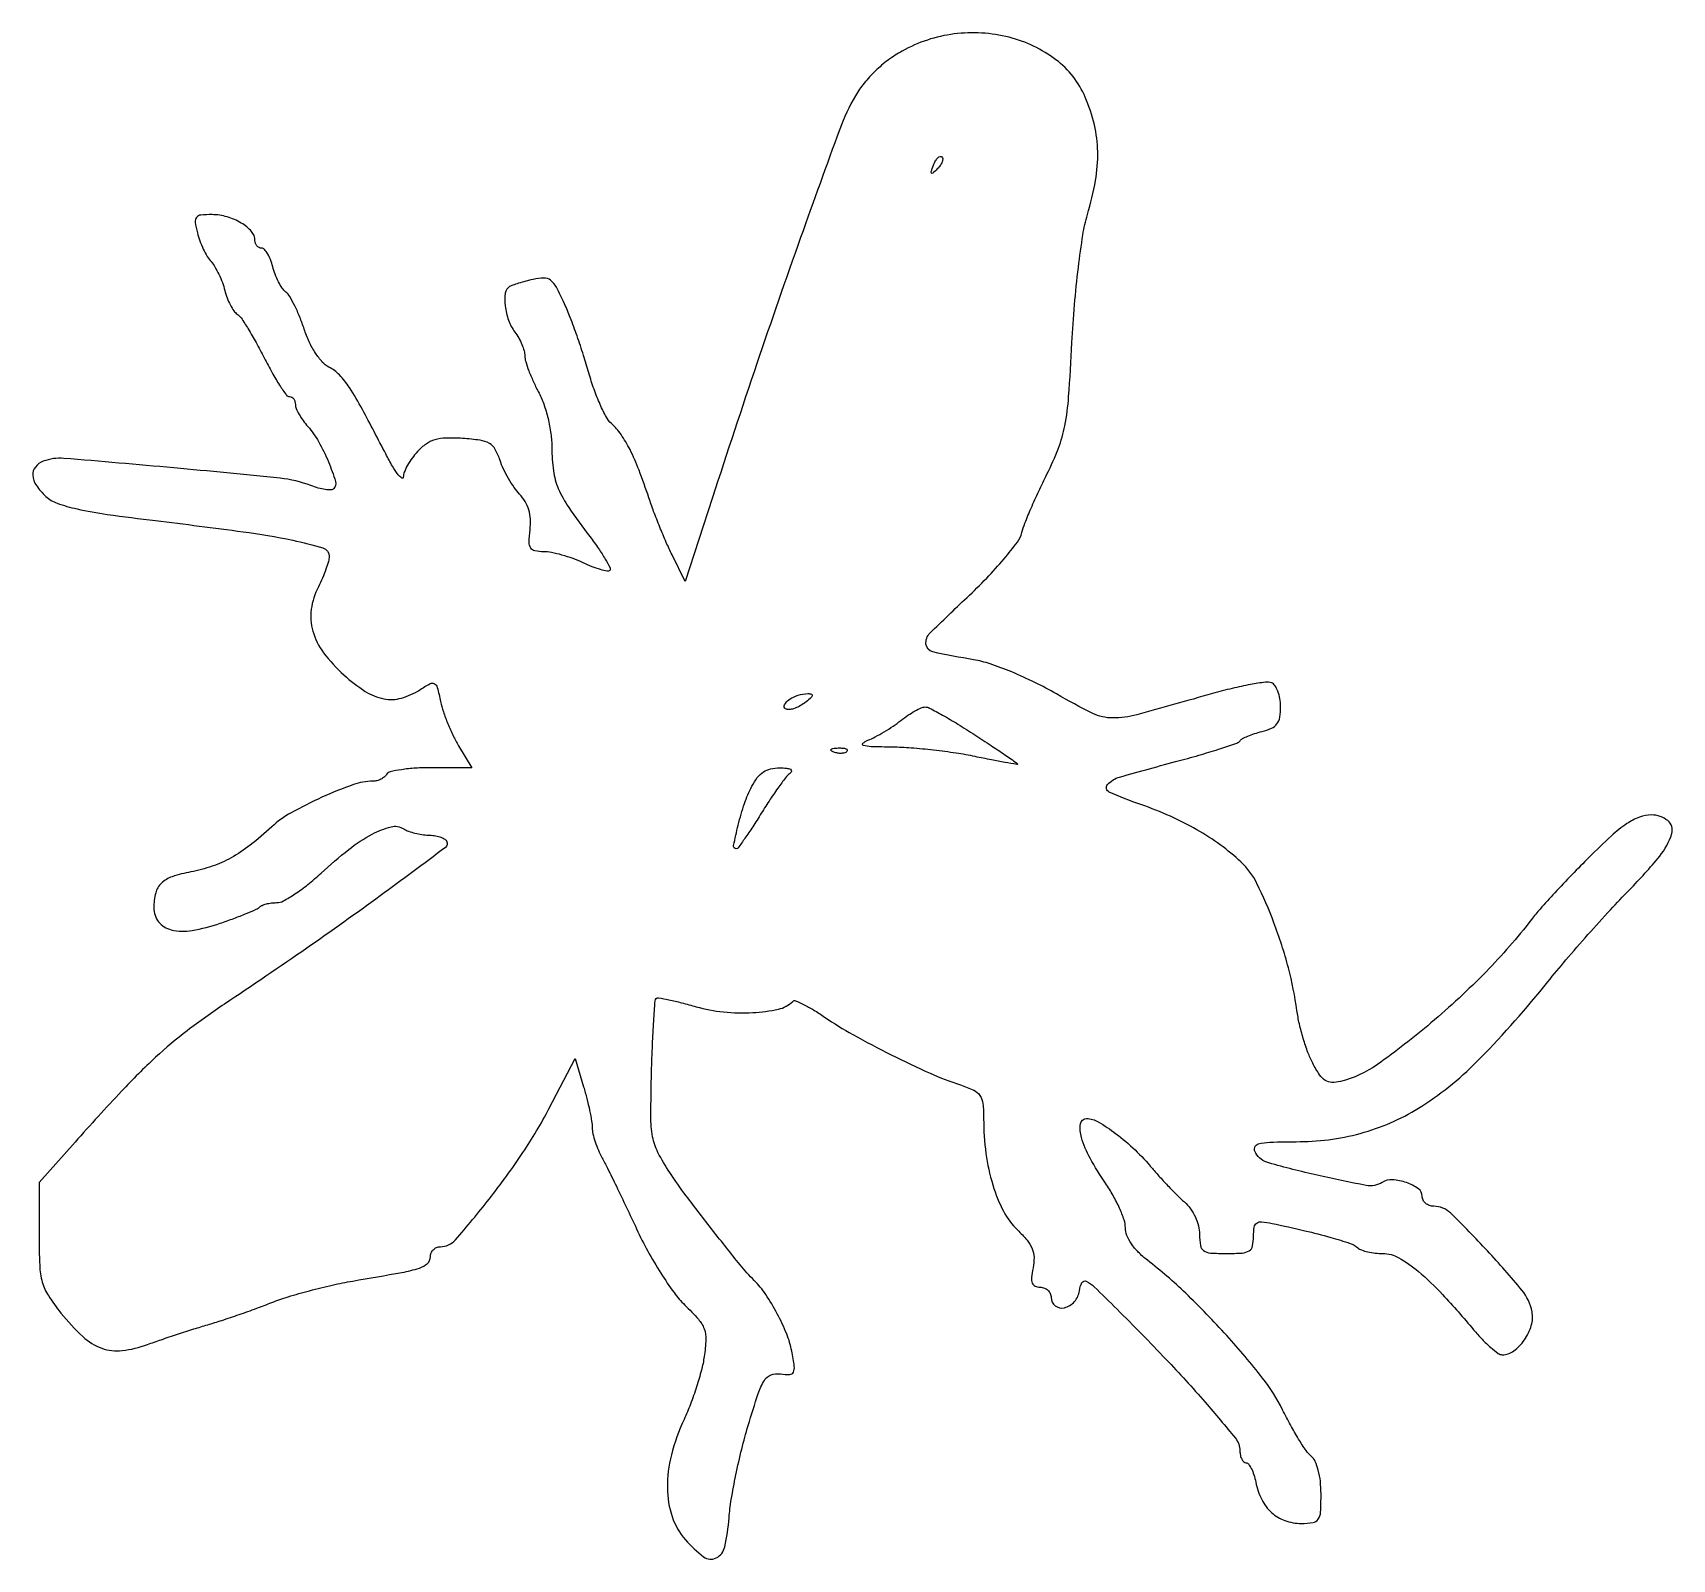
# Model space of a CAD drawing. Extents: x 0 to 243, y 1 to 227.
import ezdxf

# ---------------------------------------------------------------- set-up
doc = ezdxf.new("R2010")
doc.units = 0

msp = doc.modelspace()

# ---------------------------------------------------------------- linework, layer by layer
for points in [[(128.926705, 224.214923, 0.033216), (126.870436, 222.883696, 0.030492), (124.945617, 221.256126, 0.031157), (123.27748, 219.449703, 0.03971), (121.99024, 217.58399, 0.043317), (119.66513, 212.61924, 0.002426), (113.872962, 196.580178, 0.003845), (107.389555, 177.896726, 0.003252), (100.814598, 158.04391), (96.779046, 145.587821), (94.822178, 149.54391, -0.011721), (93.96556, 151.382935, -0.006532), (93.004504, 153.659774, -0.006512), (92.091882, 155.989707, -0.010488), (91.382291, 158, 0.011373), (89.920423, 162.118271, 0.025809), (88.587248, 165.140485, 0.034133), (87.262415, 167.374409, 0.058528), (85.835345, 169, -0.085709), (85.086339, 169.952472, -0.018965), (84.166061, 171.821875, -0.019181), (83.255851, 174.093009, -0.017438), (82.490277, 176.5, 0.009544), (81.705677, 179.108664, 0.006878), (80.735035, 181.989306, 0.00695), (79.735841, 184.704159, 0.014926), (78.874715, 186.761468, 0.015257), (77.668653, 189.215622, 0.106308), (76.813348, 190.232919, 0.170024), (75.803845, 190.57087, 0.055234), (74.219782, 190.37321, 0.00762), (73.123515, 190.093597, 0.00857), (72.078624, 189.790743, 0.007967), (71.199493, 189.504098, 0.045065), (70.75, 189.302725, 0.236144), (70.103119, 188.348498, 0.061921), (70.087375, 186.444995, 0.057051), (70.586248, 184.308509, 0.076195), (71.531803, 182.55887, -0.034063), (72.093771, 181.700113, -0.028926), (72.568717, 180.725679, -0.029949), (72.897181, 179.784592, -0.069091), (73, 179.044061, 0.073461), (73.124311, 178.202523, 0.0168), (73.5875, 176.836502, 0.017024), (74.234414, 175.282876, 0.015853), (75, 173.738815, -0.038254), (75.796219, 171.934263, -0.025664), (76.436413, 169.771163, -0.025404), (76.859549, 167.517996, -0.033722), (77, 165.437883, 0.033918), (77.233656, 161.997391, 0.067227), (77.961418, 159.366476, 0.05003), (79.509453, 156.560227, 0.011974), (82.641217, 152.247052, -0.011679), (83.922357, 150.484807, -0.018793), (84.920607, 148.919404, -0.013303), (85.634222, 147.62391, -0.326482), (85.574748, 147.241414, -0.249165), (85.202229, 147.127399, -0.021849), (84.209754, 147.365086, -0.024592), (82.988016, 147.780732, -0.016493), (81.634628, 148.369091, 0.02333), (80.142923, 148.993479, 0.019306), (78.502894, 149.52092, 0.019734), (76.959253, 149.887386, 0.048444), (75.799672, 150, -0.047167), (74.492668, 150.123569, -0.209139), (73.870357, 150.550102, -0.148105), (73.639606, 151.405367, -0.020807), (73.772937, 153.25, 0.041763), (73.820487, 154.819512, 0.057924), (73.584106, 156.205647, 0.061492), (73.052668, 157.436944, 0.055965), (72.223599, 158.54561, -0.036604), (71.416763, 159.541857, -0.020485), (70.579357, 160.858174, -0.020348), (69.838009, 162.265161, -0.031028), (69.323294, 163.54561, 0.047075), (68.605257, 165.178618, 0.134072), (67.743677, 166.058495, 0.09776), (66.384015, 166.530984, 0.018488), (63.758533, 166.80125, 0.021949), (61.317623, 166.854268, 0.065242), (59.666879, 166.600604, 0.082627), (58.362953, 165.974509, 0.052107), (57.086702, 164.862689, 0.030942), (56.287249, 163.890412, 0.030478), (55.609502, 162.822149, 0.031971), (55.134738, 161.814994, 0.092517), (54.988197, 161.061439, -0.595132), (54.747129, 160.932988, -0.085211), (54.220738, 161.427423, -0.030381), (53.387328, 162.683148, -0.01204), (52.392146, 164.5, 0.003492), (48.925444, 171.094056, 0.022375), (47.000116, 174.337188, 0.04588), (45.511616, 176.207586, 0.082954), (43.947483, 177.37552, -0.092649), (42.981929, 178.125859, -0.037536), (41.96876, 179.457613, -0.034381), (41.034491, 181.141306, -0.030762), (40.299954, 183, 0.016921), (39.647, 184.796088, 0.019084), (38.897252, 186.471875, 0.018679), (38.157484, 187.838306, 0.091025), (37.582835, 188.5, -0.076277), (37.054283, 189.073773, -0.028886), (36.497801, 190.014063, -0.027799), (36.000809, 191.123851, -0.03037), (35.646592, 192.25, 0.031577), (35.312597, 193.302977, 0.043604), (34.874872, 194.192187, 0.05092), (34.40497, 194.815026, 0.208625), (33.980948, 195, -0.11544), (33.60677, 195.087557, -0.10044), (33.288153, 195.334804, -0.093391), (33.074304, 195.704508, -0.084745), (33, 196.139757, 0.183797), (32.492998, 197.472407, 0.075582), (30.981592, 198.72707, 0.065706), (28.886041, 199.639713, 0.067199), (26.641592, 199.968197, 0.023743), (24.975914, 199.907622, 0.206039), (24.336034, 199.566138, 0.208324), (24.148075, 198.86917, 0.024309), (24.469503, 197.25, 0.028318), (24.830727, 196.08719, 0.021974), (25.349068, 194.867188, 0.022442), (25.935489, 193.769286, 0.048842), (26.5, 193, -0.049003), (27.06473, 192.229897, -0.022419), (27.651874, 191.129061, -0.021949), (28.171243, 189.904932, -0.028204), (28.533703, 188.737228, 0.029317), (28.881481, 187.625561, 0.029879), (29.35508, 186.56946, 0.031309), (29.876611, 185.707048, 0.097713), (30.361614, 185.237228, -0.100362), (30.952643, 184.658657, -0.01056), (32.009423, 183.027498, -0.012729), (33.18932, 181.005872, -0.009883), (34.372593, 178.75, 0.011413), (35.536968, 176.546573, 0.017236), (36.659101, 174.689063, 0.012137), (37.656408, 173.238083, 0.240574), (38.122593, 173, -0.134089), (38.457186, 172.908627, -0.10046), (38.742262, 172.651745, -0.087269), (38.934092, 172.267489, -0.072359), (39, 171.814451, 0.100655), (39.120609, 171.221402, 0.028373), (39.53996, 170.370725, 0.027377), (40.134629, 169.441878, 0.025823), (40.838162, 168.564451, -0.05346), (42.436863, 166.328215, -0.030183), (43.898855, 163.328479, -0.023402), (44.941074, 160.440637, -0.278092), (44.666667, 159.333333, -0.198715), (44.262387, 159.165696, -0.034897), (43.423893, 159.223648, -0.033142), (42.391495, 159.438338, -0.024385), (41.282065, 159.806054, 0.066501), (36.728311, 160.901169, 0.00312), (20.959571, 162.43489, 0.002075), (4.677216, 163.847964, 0.11268), (1.633456, 163.412838, 0.132662), (0.460465, 162.557248, 0.189624), (0.081471, 161.340775, 0.132396), (0.605788, 159.839666, 0.055425), (2.013348, 158.202191, 0.104339), (3.684276, 157.195817, 0.02928), (6.631945, 156.362138, 0.01918), (11.121526, 155.551068, 0.005236), (18.263348, 154.618092, -0.003613), (31.241178, 152.965552, -0.017285), (38.599945, 151.714133, -0.023376), (43.07264, 150.573222, -0.329807), (44, 149.320235, -0.067868), (43.898317, 148.574567, -0.017361), (43.530793, 147.410328, -0.017362), (43.014115, 146.09855, -0.01683), (42.4027, 144.811842, 0.084462), (41.340423, 141.48101, 0.105854), (41.569, 138.254372, 0.090888), (43.171629, 135.043311, 0.048205), (46.181972, 131.75, 0.039895), (49.357945, 129.314628, 0.095774), (52.096844, 128.209677, 0.116522), (54.704392, 128.312743, 0.077287), (57.443642, 129.555029, -0.020262), (58.954895, 130.459936, -0.259799), (59.590957, 130.453984, -0.20152), (60.019911, 129.895964, -0.012278), (60.516332, 127.805029, 0.028904), (60.925544, 126.305085, 0.015771), (61.590064, 124.516165, 0.01567), (62.382422, 122.734901, 0.023974), (63.189433, 121.25), (65.163119, 118), (59.140576, 118, 0.015474), (56.788539, 117.927193, 0.021898), (54.705608, 117.70625, 0.018931), (53.047695, 117.391999, 0.200639), (52.5, 117, -0.086341), (52.160294, 116.617204, -0.053383), (51.651244, 116.29375, -0.0516), (51.061185, 116.074156, -0.063377), (50.478496, 116, 0.086681), (47.588578, 115.495204, 0.019444), (42.937366, 113.611823, 0.020709), (38.365216, 111.317806, 0.059899), (35.5, 109.245786, -0.020686), (32.304558, 106.530217, -0.038662), (29.477624, 104.654818, -0.043893), (26.656617, 103.39258, -0.037347), (23.502292, 102.559083, 0.033435), (20.719235, 101.846912, 0.11396), (19.12927, 100.884512, 0.139079), (18.297967, 99.443209, 0.060084), (18.015313, 97.225249, 0.171466), (18.732011, 95.152468, 0.169164), (20.595823, 93.97585, 0.100149), (23.679285, 93.888483, 0.038799), (27.840289, 94.945932, 0.006835), (29.878811, 95.667247, 0.009206), (31.702156, 96.379022, 0.006719), (33.20064, 97.019694, 0.092244), (33.68632, 97.352987, -0.100579), (34.062594, 97.602161, -0.033365), (34.694399, 97.80994, -0.031657), (35.443802, 97.952299, -0.031119), (36.209508, 98, 0.125575), (37.215459, 98.256691, 0.021544), (38.917284, 99.283222, 0.022294), (40.853097, 100.695918, 0.018273), (42.792841, 102.368415, -0.020441), (46.89533, 105.874798, -0.043618), (50.382856, 108.155518, -0.060613), (53.174049, 109.241006, -0.206344), (55.059133, 108.942292, 0.052224), (55.767866, 108.591347, 0.026387), (56.720347, 108.293929, 0.025883), (57.746583, 108.087881, 0.034865), (58.690983, 108.015313, -0.035874), (59.568564, 107.946099, -0.040091), (60.394242, 107.752283, -0.043913), (61.058102, 107.472805, -0.133531), (61.412612, 107.141397, -0.389192), (61.224874, 106.15852, -0.001603), (51.567059, 99.019576, -0.006686), (40.692327, 91.256512, -0.004986), (28.5, 82.975533, 0.016756), (22.966522, 79.023756, 0.022982), (18.28665, 75.084907, 0.018175), (13.243831, 70.076916, 0.006311), (6.333587, 62.50736), (1, 56.51472), (1, 48.865498, 0.010521), (1.097499, 44.23241, 0.057347), (1.48821, 41.758676, 0.075654), (2.38765, 39.756633, 0.0261), (4.25, 37.177791, 0.035457), (7.497085, 33.681918, 0.101023), (10.315344, 31.953909, 0.117718), (13.319134, 31.609041, 0.057813), (17.083616, 32.512513, -0.005267), (19.100153, 33.226989, -0.0031), (21.524562, 34.040579, -0.003101), (23.957478, 34.82359, -0.005294), (26, 35.443313, 0.008194), (28.082077, 36.08825, 0.004319), (30.646875, 36.953625, 0.004296), (33.258233, 37.885124, 0.006608), (35.5, 38.740338, -0.020162), (37.911675, 39.586246, -0.00949), (41.0875, 40.492768, -0.009387), (44.454477, 41.317783, -0.013049), (47.5, 41.920655, 0.002281), (54.778908, 43.199321, 0.03121), (57.387144, 43.839961, 0.111822), (58.566546, 44.524626, 0.20847), (59, 45.519052, -0.098835), (59.112824, 46.084243, -0.097897), (59.434164, 46.564972, -0.097992), (59.913947, 46.88693, -0.099242), (60.478006, 47, 0.217319), (62.712151, 48.019175, 0.012038), (67.721845, 54.079699, 0.019149), (72.726643, 60.967177, 0.027358), (76.580308, 67.46372), (80.45708, 74.897717), (81.713359, 70.698858, -0.010453), (82.195378, 68.955934, -0.010396), (82.605066, 67.191238, -0.010292), (82.899078, 65.635157, -0.039504), (82.984819, 64.654292, 0.055374), (83.091438, 63.761501, 0.021979), (83.425322, 62.571063, 0.02143), (83.901885, 61.305933, 0.025173), (84.463087, 60.154292, -0.010841), (85.24983, 58.650796, -0.002242), (86.564749, 55.969406, -0.002356), (88.063413, 52.840865, -0.002219), (89.563132, 49.635177, 0.01763), (91.21309, 46.37411, 0.015341), (93.162789, 43.079354, 0.015604), (95.112055, 40.20689, 0.043181), (96.710068, 38.3617, -0.019225), (98.722466, 36.251157, -0.091077), (99.579858, 34.825664, -0.101051), (99.829769, 33.261442, -0.026471), (99.585212, 30.719668, -0.027278), (99.176461, 28.737788, -0.013075), (98.448103, 26.243231, -0.01292), (97.550062, 23.672405, -0.017991), (96.605672, 21.425482, 0.045098), (94.717102, 16.14924, 0.066128), (94.120276, 11.262555, 0.077584), (94.83044, 7.007921, 0.100406), (96.793606, 3.582289, 0.049323), (99.493883, 1.058147, 0.286342), (101.34924, 0.880663, 0.227372), (102.638771, 2.537875, 0.034488), (103.262893, 6.80677, -0.022392), (103.596476, 9.550145, -0.009611), (104.275315, 13.177614, -0.009487), (105.147521, 17.020364, -0.012356), (106.098852, 20.5, -0.006332), (107.594158, 25.262081, -0.06023), (108.496286, 27.192165, -0.163447), (109.484654, 28.006607, -0.127101), (110.877473, 28.163745, 0.039721), (112.258186, 28.079274, 0.280041), (112.802842, 28.424087, 0.15154), (112.935709, 29.249925, 0.011044), (112.556573, 31.550134, 0.050298), (111.813646, 34.076975, 0.025567), (110.408559, 37.080328, 0.025562), (108.698283, 39.934622, 0.048653), (107, 42, -0.026515), (104.892847, 44.343324, -0.003796), (100.875411, 49.395783, -0.004452), (96.901593, 54.566211, -0.015567), (94.474761, 58, -0.027606), (92.73017, 60.984985, -0.07402), (91.944008, 63.31093, -0.045622), (91.679501, 66.343925, -0.005714), (91.782678, 72.949344, -0.00342), (91.919419, 76.983097, -0.005382), (92.097813, 80.444688, -0.001673), (92.293946, 83.430305, -0.181054), (92.458526, 83.791859, -0.245072), (92.79349, 83.897214, -0.006571), (94.360559, 83.597323, -0.01226), (96.233616, 83.165186, -0.007912), (98.381422, 82.577495, 0.045866), (102.420455, 81.795508, 0.038761), (106.772581, 81.699352, 0.03952), (110.584045, 82.214682, 0.143985), (112.705059, 83.371726, -0.301108), (113.114774, 83.454972, -0.018131), (114.31936, 82.915949, -0.022273), (115.789347, 82.109932, -0.014139), (117.429151, 81.048745, 0.023713), (121.629917, 78.44295, 0.010998), (127.308707, 75.444444, 0.010967), (133.079729, 72.714282, 0.025299), (137.553708, 70.982275, -0.029502), (139.520919, 70.20165, -0.133678), (140.454144, 69.411567, -0.126193), (140.886442, 68.232522, -0.025098), (141, 65.971669, 0.033088), (141.339637, 60.844959, 0.040638), (142.355927, 56.158166, 0.045591), (143.942344, 52.253191, 0.082639), (146.001412, 49.498648, -0.027386), (147.437131, 47.963844, -0.076797), (148.196816, 46.707926, -0.093157), (148.462573, 45.429322, -0.05419), (148.322619, 43.863093, 0.024387), (148.107678, 42.427616, 0.11351), (148.212368, 41.602381, 0.202092), (148.625189, 41.160182, 0.105623), (149.375, 41, -0.091158), (149.995365, 40.88595, -0.095739), (150.522656, 40.559375, -0.099562), (150.875495, 40.07229, -0.107521), (151, 39.5, 0.231387), (151.605006, 38.262648, 0.227079), (152.960928, 37.967015, 0.156471), (154.455597, 38.867726, 0.14897), (155.183578, 40.488011, -0.091252), (155.563849, 41.681303, -0.404465), (156.199517, 41.886046, -0.077504), (157.379177, 41.058395, -0.003851), (160.774774, 37.738011, -0.006857), (168.021973, 30.341197, -0.011727), (173.836889, 23.947353, -0.007822), (178.299269, 18.637769, -0.169805), (178.981675, 16.75, 0.047987), (179.053185, 16.080272, 0.067532), (179.251648, 15.514063, 0.087176), (179.539416, 15.132285, 0.189983), (179.875, 15, -0.234476), (180.250307, 14.81376, -0.04573), (180.662137, 14.154157, -0.039874), (181.041502, 13.223421, -0.027491), (181.325893, 12.120536, 0.065794), (182.2094, 9.530961, 0.093709), (183.670986, 7.596583, 0.099986), (185.658049, 6.412088, 0.084762), (188.071429, 6, 0.037969), (189.810029, 6.132218, 0.210368), (190.582751, 6.623694, 0.135277), (190.929863, 7.668712, 0.012944), (191, 10.377555, 0.026876), (190.899432, 12.24717, 0.037582), (190.595641, 13.892279, 0.043613), (190.128378, 15.192891, 0.111964), (189.522968, 15.980938, -0.069132), (188.787919, 16.785906, -0.012257), (187.670427, 18.501008, -0.013056), (186.453807, 20.592528, -0.011431), (185.290573, 22.838525, 0.052898), (182.337816, 27.540803, 0.017094), (177.029765, 33.835148, 0.017502), (170.942859, 40.115234, 0.027639), (165.259074, 45.008051, -0.034414), (163.916962, 46.195397, -0.045948), (162.887121, 47.45372, -0.053025), (162.229429, 48.692454, -0.09484), (162.009074, 49.819825, 0.080961), (161.81271, 50.995599, 0.023421), (161.13833, 52.714469, 0.022892), (160.184465, 54.608697, 0.022596), (159.057583, 56.416306, -0.025154), (156.776316, 60.117668, -0.054482), (155.49742, 63.200928, -0.106521), (155.352043, 65.213981, -0.373736), (156.256733, 66, -0.134856), (157.980291, 65.526526, -0.02817), (160.603996, 63.760244, -0.028471), (163.429297, 61.352542, -0.027436), (166, 58.610972, 0.009362), (167.12138, 57.324934, 0.006615), (168.426562, 55.921279, 0.006679), (169.710182, 54.612384, 0.01398), (170.75, 53.636227, -0.055092), (171.653548, 52.636386, -0.046975), (172.373457, 51.410219, -0.047657), (172.842352, 50.09211, -0.061711), (173, 48.819665, 0.039905), (173.130639, 47.185397, 0.201993), (173.604652, 46.426229, 0.138562), (174.599039, 46.07599, 0.015821), (177, 46, 0.016121), (179.32682, 46.07504, 0.12503), (180.353025, 46.407441, 0.201469), (180.849645, 47.116238, 0.053437), (181, 48.519052, -0.034711), (181.096526, 49.907782, -0.207076), (181.465808, 50.513938, -0.181487), (182.195007, 50.704941, -0.025856), (183.75, 50.462627, -0.005994), (188.598658, 49.387153, -0.011673), (192.434672, 48.392908, -0.01085), (195.333869, 47.500367, -0.103126), (196.45, 46.852575, 0.096784), (197.000284, 46.523887, 0.029874), (197.931069, 46.250444, 0.028636), (199.03241, 46.062808, 0.027881), (200.157893, 46, -0.130732), (202.508575, 45.374697, -0.044651), (205.426785, 43.338493, -0.031527), (209.024156, 39.909115, -0.01198), (213.610028, 34.704754, 0.016732), (214.884346, 33.285977, 0.022145), (216.141353, 32.088272, 0.020303), (217.245106, 31.202333, 0.160292), (217.860028, 31, 0.160782), (219.55914, 31.560874, 0.082393), (221.136262, 33.191536, 0.078753), (222.163532, 35.333922, 0.120278), (222.267141, 37.382876, 0.125711), (220.779696, 40.550671, 0.015165), (215.657891, 46.397058, 0.012463), (210.163764, 52.010193, 0.195222), (207.725296, 53, -0.084509), (207.066434, 53.112161, -0.093294), (206.506806, 53.435028, -0.100463), (206.13255, 53.916052, -0.115751), (206, 54.480948, 0.242402), (205.425331, 55.59666, 0.071464), (203.662507, 56.50736, 0.067956), (201.593416, 56.923475, 0.155315), (200.066367, 56.541017, -0.186027), (197.696896, 56.095816, -0.011069), (190.432733, 57.600584, -0.01102), (183.23986, 59.425243, -0.187677), (181.320032, 60.859154, -0.198447), (181.176466, 61.71373, -0.279193), (181.701025, 62.254826, -0.057165), (183.412202, 62.499788, -0.004781), (187.89299, 62.582344, 0.068146), (197.404663, 63.970725, 0.073098), (205.948584, 67.857755, 0.056736), (214.599563, 74.943306, 0.023606), (224.613753, 86.269528, -0.007567), (227.293155, 89.503277, -0.004555), (230.563485, 93.260945, -0.004561), (233.883275, 96.937864, -0.007952), (236.711236, 99.916667, 0.021082), (241.186384, 104.885467, 0.101034), (242.970307, 108.232957, 0.30253), (242.377926, 110.152671, 0.17267), (239.997475, 111, 0.08965), (238.197672, 110.674681, 0.059158), (236.323833, 109.709067, 0.037188), (234.024607, 107.893688, 0.010645), (230.74324, 104.75, 0.004891), (228.180268, 102.137108, 0.00478), (225.64901, 99.454688, 0.004714), (223.471781, 97.057858, 0.017885), (222.180176, 95.5, -0.029671), (215.450259, 87.761283, -0.023125), (207.288776, 80.166586, -0.022109), (199.346787, 74.015636, -0.092552), (193.878067, 71.506247, -0.066674), (192.581646, 71.35982, -0.14103), (191.624146, 71.656947, -0.101698), (190.775053, 72.503341, -0.025132), (189.76874, 74.205052, -0.031808), (189.06109, 75.788876, -0.016254), (188.367353, 77.853984, -0.016084), (187.788141, 80.036415, -0.023227), (187.429191, 82, 0.031508), (186.157814, 88.358175, 0.024974), (184.017771, 95.032305, 0.024472), (181.502149, 100.833552, 0.09039), (179.13236, 104.027179, 0.030797), (176.073605, 106.554492, 0.027029), (172.595164, 108.808324, 0.025428), (168.680067, 110.797252, 0.02076), (164.311802, 112.53025, -0.018897), (159.623543, 114.370011, -0.506848), (159.372073, 115.490179, -0.1452), (161.140057, 116.611026, -0.004007), (170, 119.049977, 0.005678), (173.293425, 119.968436, 0.008466), (176.15, 120.852872, 0.00435), (178.533697, 121.658404, 0.153061), (179, 122.004392, -0.116304), (179.356778, 122.311392, -0.020623), (180.160938, 122.687755, -0.021334), (181.160492, 123.056975, -0.017791), (182.25, 123.36508, 0.045022), (183.661108, 123.848423, 0.128131), (184.465916, 124.492427, 0.121956), (184.876639, 125.46837, 0.038928), (185, 127.050437, 0.041623), (184.900703, 128.241176, 0.049448), (184.605125, 129.329425, 0.056763), (184.171739, 130.167129, 0.154603), (183.655744, 130.578609, 0.126425), (182.773586, 130.68041, 0.01106), (180.530926, 130.32138, 0.013957), (177.84027, 129.751333, 0.010402), (174.905744, 128.978567, -0.003379), (163.678082, 125.852647, -0.065708), (160.113426, 125.373733, -0.115131), (157.163301, 126.054934, -0.01752), (151.798467, 128.924862, 0.017707), (148.592398, 130.638411, 0.01597), (145.162064, 132.184707, 0.016501), (141.954264, 133.38686, 0.039891), (139.5, 134.002623, -0.011692), (133.468403, 135.159265, -0.323961), (132.453748, 136.289951, -0.227815), (133.043811, 137.941197, -0.006651), (138.530403, 143.222218, 0.013025), (141.447378, 146.10243, 0.015919), (144.014873, 148.949239, 0.01448), (146.007011, 151.447996, 0.09988), (146.678936, 152.856914, -0.031809), (147.122815, 154.245002, -0.007767), (148.033344, 156.468749, -0.007929), (149.159274, 158.989859, -0.007831), (150.369071, 161.484497, 0.024891), (152.083346, 165.349853, 0.044942), (153.03268, 168.678349, 0.029152), (153.593481, 172.977073, 0.005306), (154.082088, 181, -0.008788), (154.461206, 186.583963, -0.008802), (155.036174, 192.148061, -0.008733), (155.708736, 196.989303, -0.033132), (156.380279, 199.967928, 0.028155), (157.568748, 205.005342, 0.048564), (157.905558, 209.295688, 0.05335), (157.403608, 213.280413, 0.04329), (156.054623, 217.372569, 0.130224), (151.716278, 222.917112, 0.100532), (144.768661, 226.251487, 0.093682), (136.623285, 226.742877, 0.095684)], [(134.124088, 206.733333, -0.011214), (133.463552, 206.106486, -0.400052), (133.270328, 206.111181, -0.286372), (133.21821, 206.336218, -0.008399), (133.564293, 207.293128, -0.036269), (133.866277, 207.940734, -0.070189), (134.210949, 208.395085, -0.120343), (134.538684, 208.59249, -0.278911), (134.806872, 208.526461, -0.20742), (134.927901, 208.220211, -0.082976), (134.837219, 207.768815, -0.063152), (134.558688, 207.246577, -0.043285)], [(114.452158, 127.588676, -0.036857), (113.649542, 127.088054, -0.045259), (112.83411, 126.749473, -0.05163), (112.121476, 126.605066, -0.164032), (111.654266, 126.713676, -0.388523), (111.483066, 127.31796, -0.125937), (112.14898, 128.083943, -0.072725), (113.488507, 128.746646, -0.076047), (114.94113, 128.984687, -0.081462), (115.471364, 128.903497, -0.42079), (115.589643, 128.664581, -0.135002), (115.309811, 128.26016, -0.016439)], [(139.680282, 122.882542, -0.002216), (142.103218, 121.288595, -0.00361), (144.143583, 119.911995, -0.000626), (145.930538, 118.684209, -0.246716), (146, 118.552005, -0.464724), (145.917615, 118.48251, -0.001091), (144.164062, 118.786242, -0.005156), (142.146706, 119.16169, -0.003061), (139.75, 119.648624, 0.014403), (136.921492, 120.156779, 0.008913), (133.573438, 120.598338, 0.008938), (130.24844, 120.916597, 0.01588), (127.5, 121.042546, -0.004765), (124.345415, 121.116905, -0.060149), (123.171663, 121.298206, -0.598603), (123.101453, 121.614242, -0.08258), (123.846852, 122.06699, 0.026929), (124.926954, 122.56876, 0.013135), (126.249856, 123.31746, 0.012988), (127.58864, 124.170397, 0.018324), (128.731711, 125.003604, -0.018293), (129.780064, 125.767868, -0.021268), (130.831271, 126.413559, -0.020846), (131.756129, 126.879413, -0.106631), (132.315141, 127, -0.121509), (132.981937, 126.835528, -0.006525), (134.909888, 125.790497, -0.009893), (137.183201, 124.459904, -0.007028)], [(120.729167, 120.395833, -0.126455), (120.402231, 120.202593, -0.060344), (119.916927, 120.123424, -0.05415), (119.359369, 120.160852, -0.051402), (118.8125, 120.316886, -0.054073), (118.395823, 120.538436, -0.470617), (118.37858, 120.720685, -0.168741), (118.670344, 120.862007, -0.018894), (119.416667, 120.921053, -0.028489), (120.112848, 120.910055, -0.077125), (120.592839, 120.799335, -0.208169), (120.77538, 120.614691, -0.296942)], [(112.381038, 117.234687, 0.081908), (111.779107, 116.68015, 0.008985), (110.645833, 115.173627, 0.010789), (109.35893, 113.314152, 0.008522), (108.045264, 111.25, -0.006393), (106.776617, 109.237718, -0.009989), (105.628371, 107.542187, -0.004554), (104.621984, 106.145413, -0.238718), (104.33477, 106, -0.472402), (103.943796, 106.475511, -0.012588), (104.618044, 109.495122, -0.021081), (105.560339, 112.687533, -0.035824), (106.646118, 115.25, -0.045379), (107.453803, 116.52944, -0.083211), (108.352638, 117.368402, -0.089089), (109.431044, 117.833537, -0.058848), (110.77568, 117.984687, -0.024538), (111.761306, 117.930732, -0.083518), (112.37892, 117.759534, -0.29621), (112.533681, 117.51147, -0.247805)]]:
    msp.add_lwpolyline(points, format="xyb", close=True)

doc.saveas('drawing.dxf')
